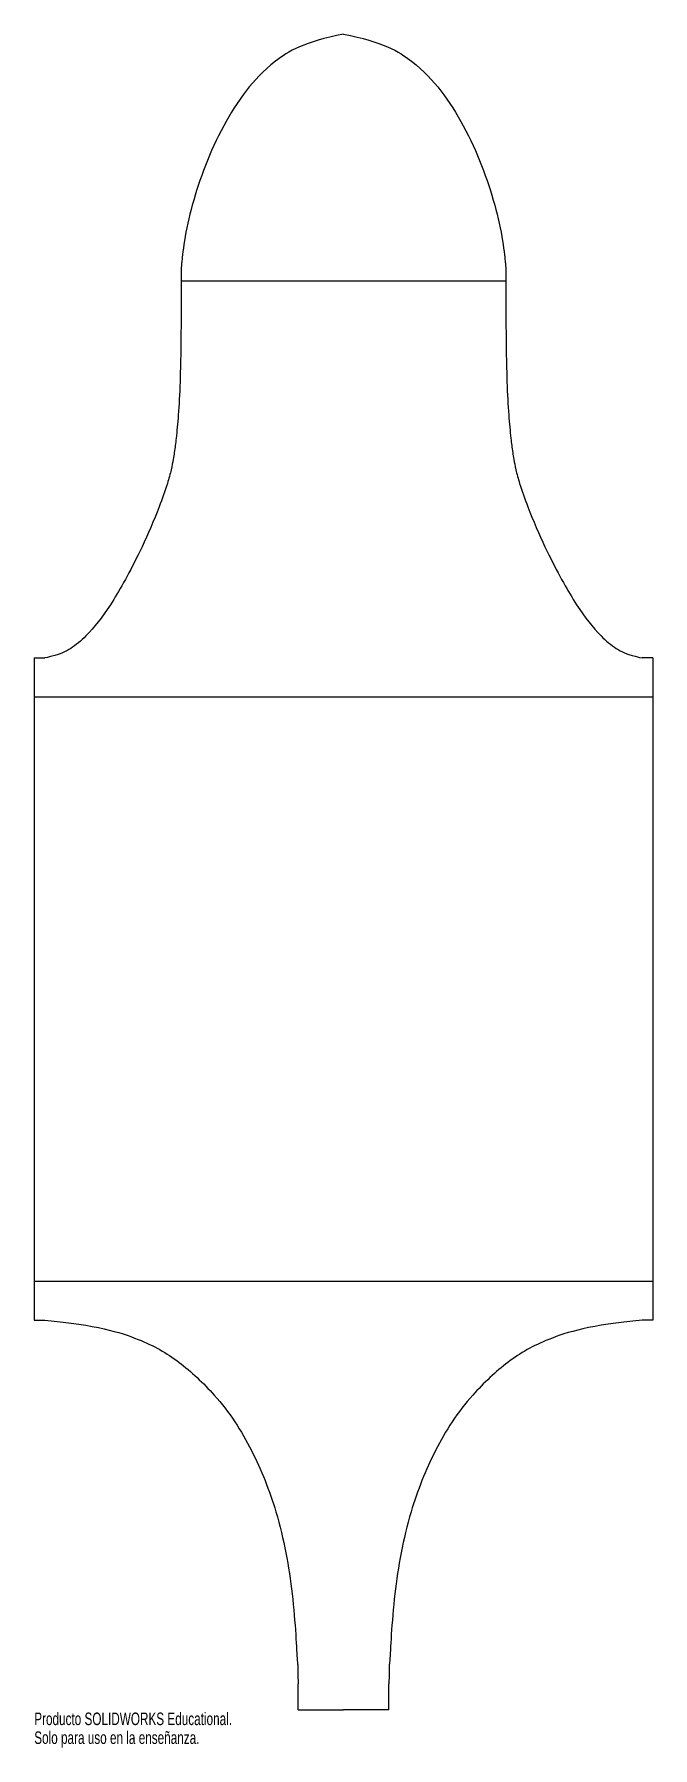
# Model space of a CAD drawing. Header units: metres. Extents: x -0.119 to 0.119, y -0.165 to 0.495.
import ezdxf

# ---------------------------------------------------------------- set-up
doc = ezdxf.new("R2010")
doc.units = ezdxf.units.M
doc.styles.add('SLDTEXTSTYLE0', font='TXT', dxfattribs={"width": 0.7})

msp = doc.modelspace()

# ---------------------------------------------------------------- linework, layer by layer
at = {"color": 7, "linetype": 'Continuous'}
for p, q in [((-0.0625, 0.405), (-0.0625, 0.395)), ((0.0625, 0.405), (0.0625, 0.395)), ((0.0625, 0.4), (-0.0625, 0.4)), ((-0.11914, 0.255), (-0.115, 0.255)), ((-0.11914, 0.255), (-0.11914, 0)), ((0.11914, 0.255), (0.115, 0.255)), ((0.11914, 0.255), (0.11914, 0)), ((-0.11914, 0.24), (0.11914, 0.24)), ((-0.11914, 0.015), (0.11914, 0.015)), ((-0.11914, 0), (-0.115, 0)), ((0.11914, 0), (0.115, 0)), ((-0.0175, -0.15), (-0.0175, -0.14)), ((0.0175, -0.15), (0.0175, -0.14)), ((-0.0175, -0.15), (0, -0.15)), ((0.0175, -0.15), (0, -0.15))]:
    msp.add_line(p, q, dxfattribs=at)
for points, knots in [([(0, 0.495), (-0.01495, 0.49226), (-0.02747, 0.48471), (-0.03798, 0.47342), (-0.04668, 0.45954), (-0.05353, 0.44441), (-0.05848, 0.42938), (-0.06149, 0.4158), (-0.0625, 0.405), (-0.06225, 0.40861), (-0.0625, 0.405)], [0, 0, 0, 0, 0.1279023, 0.2509617, 0.3808342, 0.5186919, 0.6584439, 0.7916172, 0.9087229, 1, 1, 1, 1]), ([(0, 0.495), (0.01495, 0.49226), (0.02747, 0.48471), (0.03798, 0.47342), (0.04668, 0.45954), (0.05353, 0.44441), (0.05848, 0.42938), (0.06149, 0.4158), (0.0625, 0.405), (0.06225, 0.40861), (0.0625, 0.405)], [0, 0, 0, 0, 0.1279023, 0.2509617, 0.3808342, 0.5186919, 0.6584439, 0.7916172, 0.9087229, 1, 1, 1, 1]), ([(-0.0625, 0.395), (-0.06259, 0.37597), (-0.06289, 0.36117), (-0.0635, 0.34934), (-0.06447, 0.33923), (-0.06498, 0.33539), (-0.06556, 0.33153), (-0.06631, 0.32741), (-0.06802, 0.32124), (-0.07174, 0.31084), (-0.07932, 0.29333), (-0.08953, 0.27511), (-0.09613, 0.26632), (-0.10321, 0.25956), (-0.10902, 0.25621), (-0.115, 0.255), (-0.11296, 0.25527), (-0.115, 0.255)], [0, 0, 0, 0, 0.119851, 0.213065, 0.287628, 0.35159, 0.37602, 0.400564, 0.426946, 0.467271, 0.536837, 0.656987, 0.788485, 0.857711, 0.919333, 0.961613, 1, 1, 1, 1]), ([(0.0625, 0.395), (0.06259, 0.37597), (0.06289, 0.36117), (0.0635, 0.34934), (0.06447, 0.33923), (0.06498, 0.33539), (0.06556, 0.33153), (0.06631, 0.32741), (0.06802, 0.32124), (0.07174, 0.31084), (0.07932, 0.29333), (0.08953, 0.27511), (0.09613, 0.26632), (0.10321, 0.25956), (0.10902, 0.25621), (0.115, 0.255), (0.11296, 0.25527), (0.115, 0.255)], [0, 0, 0, 0, 0.119851, 0.213065, 0.287628, 0.35159, 0.37602, 0.400564, 0.426946, 0.467271, 0.536837, 0.656987, 0.788485, 0.857711, 0.919333, 0.961613, 1, 1, 1, 1]), ([(-0.115, 0), (-0.09512, -0.00183), (-0.07821, -0.00696), (-0.06399, -0.01483), (-0.04715, -0.03052), (-0.03493, -0.04922), (-0.02437, -0.07614), (-0.019, -0.10577), (-0.0175, -0.14), (-0.01769, -0.12857), (-0.0175, -0.14)], [0, 0, 0, 0, 0.103668, 0.195483, 0.279875, 0.399425, 0.515442, 0.665624, 0.822068, 1, 1, 1, 1]), ([(0.115, 0), (0.09512, -0.00183), (0.07821, -0.00696), (0.06399, -0.01483), (0.04715, -0.03052), (0.03493, -0.04922), (0.02437, -0.07614), (0.019, -0.10577), (0.0175, -0.14), (0.01769, -0.12857), (0.0175, -0.14)], [0, 0, 0, 0, 0.103668, 0.195483, 0.279875, 0.399425, 0.515442, 0.665624, 0.822068, 1, 1, 1, 1])]:
    msp.add_open_spline(points, degree=3, knots=knots, dxfattribs=at)

# ---------------------------------------------------------------- texts
at = {"color": 7, "linetype": 'Continuous', "char_height": 0.0048336, "attachment_point": 1, "style": 'SLDTEXTSTYLE0'}
for s, insert in [('Producto SOLIDWORKS Educational.', (-0.11914, -0.15102)), ('Solo para uso en la enseñanza.', (-0.11914, -0.15827))]:
    msp.add_mtext(s, dxfattribs=dict(at, insert=insert))

doc.saveas('drawing.dxf')
